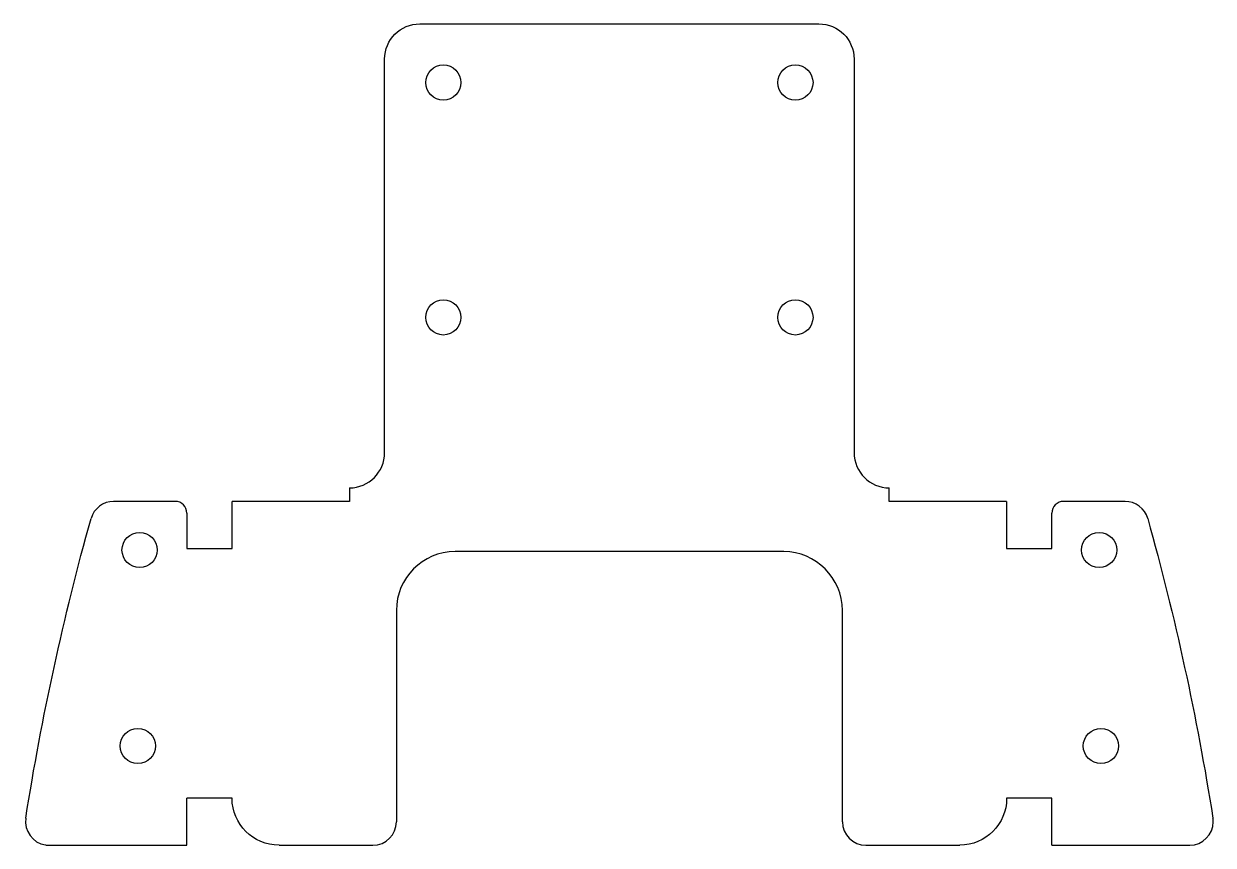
# Model space of a CAD drawing. Header units: inches. Extents: x 149 to 251, y 165 to 235.
import ezdxf

# ---------------------------------------------------------------- set-up
doc = ezdxf.new("R2010")
doc.units = ezdxf.units.IN
doc.header["$MEASUREMENT"] = 0
doc.layers.add('MODELSKETCH_VISIBLE', color=7, linetype='Continuous')

# ---------------------------------------------------------------- blocks, each defined once
blk = doc.blocks.new('block 5')
at = {"layer": 'MODELSKETCH_VISIBLE', "color": 7, "lineweight": 25, "true_color": 0xffffff}
blk.add_lwpolyline([(236.84, 169.03), (232.99, 169.03)], dxfattribs=at)
blk = doc.blocks.new('block 6')
at = {"layer": 'MODELSKETCH_VISIBLE', "color": 7, "lineweight": 25, "true_color": 0xffffff}
blk.add_open_spline([(160.61, 190.17), (160.61, 191), (159.94, 191.67), (159.11, 191.67), (158.28, 191.67), (157.61, 191), (157.61, 190.17), (157.61, 189.34), (158.28, 188.67), (159.11, 188.67), (159.94, 188.67), (160.61, 189.34), (160.61, 190.17), (160.61, 190.17), (160.61, 190.17), (160.61, 190.17)], degree=3, knots=[0, 0, 0, 0, 1, 1, 1, 2, 2, 2, 3, 3, 3, 4, 4, 4, 5, 5, 5, 5], dxfattribs=at)
blk = doc.blocks.new('block 7')
at = {"layer": 'MODELSKETCH_VISIBLE', "color": 7, "lineweight": 25, "true_color": 0xffffff}
blk.add_lwpolyline([(163.14, 165.03), (163.14, 169.03)], dxfattribs=at)
blk = doc.blocks.new('block 8')
at = {"layer": 'MODELSKETCH_VISIBLE', "color": 7, "lineweight": 25, "true_color": 0xffffff}
blk.add_lwpolyline([(163.14, 193.31), (163.14, 190.31)], dxfattribs=at)
blk = doc.blocks.new('block 9')
at = {"layer": 'MODELSKETCH_VISIBLE', "color": 7, "lineweight": 25, "true_color": 0xffffff}
blk.add_open_spline([(163.14, 193.31), (163.14, 193.86), (162.69, 194.31), (162.14, 194.31)], degree=3, dxfattribs=at)
blk = doc.blocks.new('block 10')
at = {"layer": 'MODELSKETCH_VISIBLE', "color": 7, "lineweight": 25, "true_color": 0xffffff}
blk.add_lwpolyline([(162.14, 194.31), (156.9, 194.31)], dxfattribs=at)
blk = doc.blocks.new('block 11')
at = {"layer": 'MODELSKETCH_VISIBLE', "color": 7, "lineweight": 25, "true_color": 0xffffff}
blk.add_open_spline([(156.9, 194.31), (156, 194.31), (155.22, 193.71), (154.97, 192.85)], degree=3, dxfattribs=at)
blk = doc.blocks.new('block 12')
at = {"layer": 'MODELSKETCH_VISIBLE', "color": 7, "lineweight": 25, "true_color": 0xffffff}
blk.add_lwpolyline([(166.99, 169.03), (163.14, 169.03)], dxfattribs=at)
blk = doc.blocks.new('block 13')
at = {"layer": 'MODELSKETCH_VISIBLE', "color": 7, "lineweight": 25, "true_color": 0xffffff}
blk.add_lwpolyline([(163.14, 190.31), (166.99, 190.31)], dxfattribs=at)
blk = doc.blocks.new('block 14')
at = {"layer": 'MODELSKETCH_VISIBLE', "color": 7, "lineweight": 25, "true_color": 0xffffff}
blk.add_lwpolyline([(176.99, 195.46), (176.99, 194.31)], dxfattribs=at)
blk = doc.blocks.new('block 15')
at = {"layer": 'MODELSKETCH_VISIBLE', "color": 7, "lineweight": 25, "true_color": 0xffffff}
blk.add_lwpolyline([(222.99, 194.31), (222.99, 195.46)], dxfattribs=at)
blk = doc.blocks.new('block 16')
at = {"layer": 'MODELSKETCH_VISIBLE', "color": 7, "lineweight": 25, "true_color": 0xffffff}
blk.add_lwpolyline([(170.99, 165.03), (178.99, 165.03)], dxfattribs=at)
blk = doc.blocks.new('block 17')
at = {"layer": 'MODELSKETCH_VISIBLE', "color": 7, "lineweight": 25, "true_color": 0xffffff}
blk.add_lwpolyline([(151.39, 165.03), (163.14, 165.03)], dxfattribs=at)
blk = doc.blocks.new('block 18')
at = {"layer": 'MODELSKETCH_VISIBLE', "color": 7, "lineweight": 25, "true_color": 0xffffff}
blk.add_lwpolyline([(180.99, 185.03), (180.99, 167.03)], dxfattribs=at)
blk = doc.blocks.new('block 19')
at = {"layer": 'MODELSKETCH_VISIBLE', "color": 7, "lineweight": 25, "true_color": 0xffffff}
blk.add_lwpolyline([(232.99, 190.31), (236.84, 190.31)], dxfattribs=at)
blk = doc.blocks.new('block 20')
at = {"layer": 'MODELSKETCH_VISIBLE', "color": 7, "lineweight": 25, "true_color": 0xffffff}
blk.add_lwpolyline([(213.99, 190.03), (185.99, 190.03)], dxfattribs=at)
blk = doc.blocks.new('block 21')
at = {"layer": 'MODELSKETCH_VISIBLE', "color": 7, "lineweight": 25, "true_color": 0xffffff}
blk.add_open_spline([(160.46, 173.48), (160.46, 174.31), (159.79, 174.98), (158.96, 174.98), (158.13, 174.98), (157.46, 174.31), (157.46, 173.48), (157.46, 172.65), (158.13, 171.98), (158.96, 171.98), (159.79, 171.98), (160.46, 172.65), (160.46, 173.48), (160.46, 173.48), (160.46, 173.48), (160.46, 173.48)], degree=3, knots=[0, 0, 0, 0, 1, 1, 1, 2, 2, 2, 3, 3, 3, 4, 4, 4, 5, 5, 5, 5], dxfattribs=at)
blk = doc.blocks.new('block 22')
at = {"layer": 'MODELSKETCH_VISIBLE', "color": 7, "lineweight": 25, "true_color": 0xffffff}
blk.add_lwpolyline([(218.99, 167.03), (218.99, 185.03)], dxfattribs=at)
blk = doc.blocks.new('block 23')
at = {"layer": 'MODELSKETCH_VISIBLE', "color": 7, "lineweight": 25, "true_color": 0xffffff}
blk.add_open_spline([(218.99, 167.03), (218.99, 165.93), (219.89, 165.03), (220.99, 165.03)], degree=3, dxfattribs=at)
blk = doc.blocks.new('block 24')
at = {"layer": 'MODELSKETCH_VISIBLE', "color": 7, "lineweight": 25, "true_color": 0xffffff}
blk.add_lwpolyline([(220.99, 165.03), (228.99, 165.03)], dxfattribs=at)
blk = doc.blocks.new('block 25')
at = {"layer": 'MODELSKETCH_VISIBLE', "color": 7, "lineweight": 25, "true_color": 0xffffff}
blk.add_open_spline([(232.99, 169.03), (232.99, 166.82), (231.2, 165.03), (228.99, 165.03)], degree=3, dxfattribs=at)
blk = doc.blocks.new('block 26')
at = {"layer": 'MODELSKETCH_VISIBLE', "color": 7, "lineweight": 25, "true_color": 0xffffff}
blk.add_open_spline([(149.41, 167.34), (149.24, 166.25), (149.99, 165.23), (151.08, 165.05), (151.18, 165.04), (151.29, 165.03), (151.39, 165.03)], degree=3, knots=[0, 0, 0, 0, 1, 1, 1, 2, 2, 2, 2], dxfattribs=at)
blk = doc.blocks.new('block 27')
at = {"layer": 'MODELSKETCH_VISIBLE', "color": 7, "lineweight": 25, "true_color": 0xffffff}
blk.add_open_spline([(178.99, 165.03), (180.09, 165.03), (180.99, 165.93), (180.99, 167.03)], degree=3, dxfattribs=at)
blk = doc.blocks.new('block 28')
at = {"layer": 'MODELSKETCH_VISIBLE', "color": 7, "lineweight": 25, "true_color": 0xffffff}
blk.add_open_spline([(185.99, 190.03), (183.23, 190.03), (180.99, 187.79), (180.99, 185.03)], degree=3, dxfattribs=at)
blk = doc.blocks.new('block 29')
at = {"layer": 'MODELSKETCH_VISIBLE', "color": 7, "lineweight": 25, "true_color": 0xffffff}
blk.add_lwpolyline([(166.99, 190.31), (166.99, 194.31)], dxfattribs=at)
blk = doc.blocks.new('block 30')
at = {"layer": 'MODELSKETCH_VISIBLE', "color": 7, "lineweight": 25, "true_color": 0xffffff}
blk.add_open_spline([(149.41, 167.34), (150.77, 175.94), (152.63, 184.46), (154.97, 192.85)], degree=3, dxfattribs=at)
blk = doc.blocks.new('block 31')
at = {"layer": 'MODELSKETCH_VISIBLE', "color": 7, "lineweight": 25, "true_color": 0xffffff}
blk.add_open_spline([(219.99, 198.46), (219.99, 196.81), (221.33, 195.46), (222.99, 195.46)], degree=3, dxfattribs=at)
blk = doc.blocks.new('block 32')
at = {"layer": 'MODELSKETCH_VISIBLE', "color": 7, "lineweight": 25, "true_color": 0xffffff}
blk.add_lwpolyline([(219.99, 231.98), (219.99, 198.46)], dxfattribs=at)
blk = doc.blocks.new('block 33')
at = {"layer": 'MODELSKETCH_VISIBLE', "color": 7, "lineweight": 25, "true_color": 0xffffff}
blk.add_open_spline([(216.99, 234.98), (218.65, 234.98), (219.99, 233.64), (219.99, 231.98)], degree=3, dxfattribs=at)
blk = doc.blocks.new('block 34')
at = {"layer": 'MODELSKETCH_VISIBLE', "color": 7, "lineweight": 25, "true_color": 0xffffff}
blk.add_lwpolyline([(182.99, 234.98), (216.99, 234.98)], dxfattribs=at)
blk = doc.blocks.new('block 35')
at = {"layer": 'MODELSKETCH_VISIBLE', "color": 7, "lineweight": 25, "true_color": 0xffffff}
blk.add_lwpolyline([(232.99, 194.31), (222.99, 194.31)], dxfattribs=at)
blk = doc.blocks.new('block 36')
at = {"layer": 'MODELSKETCH_VISIBLE', "color": 7, "lineweight": 25, "true_color": 0xffffff}
blk.add_lwpolyline([(176.99, 194.31), (166.99, 194.31)], dxfattribs=at)
blk = doc.blocks.new('block 37')
at = {"layer": 'MODELSKETCH_VISIBLE', "color": 7, "lineweight": 25, "true_color": 0xffffff}
blk.add_open_spline([(218.99, 185.03), (218.99, 187.79), (216.75, 190.03), (213.99, 190.03)], degree=3, dxfattribs=at)
blk = doc.blocks.new('block 38')
at = {"layer": 'MODELSKETCH_VISIBLE', "color": 7, "lineweight": 25, "true_color": 0xffffff}
blk.add_open_spline([(170.99, 165.03), (168.78, 165.03), (166.99, 166.82), (166.99, 169.03)], degree=3, dxfattribs=at)
blk = doc.blocks.new('block 39')
at = {"layer": 'MODELSKETCH_VISIBLE', "color": 7, "lineweight": 25, "true_color": 0xffffff}
blk.add_open_spline([(176.99, 195.46), (178.65, 195.46), (179.99, 196.81), (179.99, 198.46)], degree=3, dxfattribs=at)
blk = doc.blocks.new('block 40')
at = {"layer": 'MODELSKETCH_VISIBLE', "color": 7, "lineweight": 25, "true_color": 0xffffff}
blk.add_open_spline([(186.49, 209.98), (186.49, 210.81), (185.82, 211.48), (184.99, 211.48), (184.16, 211.48), (183.49, 210.81), (183.49, 209.98), (183.49, 209.16), (184.16, 208.48), (184.99, 208.48), (185.82, 208.48), (186.49, 209.16), (186.49, 209.98), (186.49, 209.98), (186.49, 209.98), (186.49, 209.98)], degree=3, knots=[0, 0, 0, 0, 1, 1, 1, 2, 2, 2, 3, 3, 3, 4, 4, 4, 5, 5, 5, 5], dxfattribs=at)
blk = doc.blocks.new('block 41')
at = {"layer": 'MODELSKETCH_VISIBLE', "color": 7, "lineweight": 25, "true_color": 0xffffff}
blk.add_open_spline([(216.49, 209.98), (216.49, 210.81), (215.82, 211.48), (214.99, 211.48), (214.16, 211.48), (213.49, 210.81), (213.49, 209.98), (213.49, 209.16), (214.16, 208.48), (214.99, 208.48), (215.82, 208.48), (216.49, 209.16), (216.49, 209.98), (216.49, 209.98), (216.49, 209.98), (216.49, 209.98)], degree=3, knots=[0, 0, 0, 0, 1, 1, 1, 2, 2, 2, 3, 3, 3, 4, 4, 4, 5, 5, 5, 5], dxfattribs=at)
blk = doc.blocks.new('block 42')
at = {"layer": 'MODELSKETCH_VISIBLE', "color": 7, "lineweight": 25, "true_color": 0xffffff}
blk.add_open_spline([(242.52, 173.48), (242.52, 174.31), (241.85, 174.98), (241.02, 174.98), (240.19, 174.98), (239.52, 174.31), (239.52, 173.48), (239.52, 172.65), (240.19, 171.98), (241.02, 171.98), (241.85, 171.98), (242.52, 172.65), (242.52, 173.48), (242.52, 173.48), (242.52, 173.48), (242.52, 173.48)], degree=3, knots=[0, 0, 0, 0, 1, 1, 1, 2, 2, 2, 3, 3, 3, 4, 4, 4, 5, 5, 5, 5], dxfattribs=at)
blk = doc.blocks.new('block 43')
at = {"layer": 'MODELSKETCH_VISIBLE', "color": 7, "lineweight": 25, "true_color": 0xffffff}
blk.add_open_spline([(242.37, 190.17), (242.37, 191), (241.7, 191.67), (240.87, 191.67), (240.04, 191.67), (239.37, 191), (239.37, 190.17), (239.37, 189.34), (240.04, 188.67), (240.87, 188.67), (241.7, 188.67), (242.37, 189.34), (242.37, 190.17), (242.37, 190.17), (242.37, 190.17), (242.37, 190.17)], degree=3, knots=[0, 0, 0, 0, 1, 1, 1, 2, 2, 2, 3, 3, 3, 4, 4, 4, 5, 5, 5, 5], dxfattribs=at)
blk = doc.blocks.new('block 44')
at = {"layer": 'MODELSKETCH_VISIBLE', "color": 7, "lineweight": 25, "true_color": 0xffffff}
blk.add_lwpolyline([(179.99, 198.46), (179.99, 231.98)], dxfattribs=at)
blk = doc.blocks.new('block 45')
at = {"layer": 'MODELSKETCH_VISIBLE', "color": 7, "lineweight": 25, "true_color": 0xffffff}
blk.add_open_spline([(245.01, 192.85), (244.76, 193.71), (243.98, 194.31), (243.08, 194.31)], degree=3, dxfattribs=at)
blk = doc.blocks.new('block 46')
at = {"layer": 'MODELSKETCH_VISIBLE', "color": 7, "lineweight": 25, "true_color": 0xffffff}
blk.add_lwpolyline([(243.08, 194.31), (237.84, 194.31)], dxfattribs=at)
blk = doc.blocks.new('block 47')
at = {"layer": 'MODELSKETCH_VISIBLE', "color": 7, "lineweight": 25, "true_color": 0xffffff}
blk.add_lwpolyline([(236.84, 190.31), (236.84, 193.31)], dxfattribs=at)
blk = doc.blocks.new('block 48')
at = {"layer": 'MODELSKETCH_VISIBLE', "color": 7, "lineweight": 25, "true_color": 0xffffff}
blk.add_lwpolyline([(232.99, 194.31), (232.99, 190.31)], dxfattribs=at)
blk = doc.blocks.new('block 49')
at = {"layer": 'MODELSKETCH_VISIBLE', "color": 7, "lineweight": 25, "true_color": 0xffffff}
blk.add_lwpolyline([(236.84, 165.03), (236.84, 169.03)], dxfattribs=at)
blk = doc.blocks.new('block 50')
at = {"layer": 'MODELSKETCH_VISIBLE', "color": 7, "lineweight": 25, "true_color": 0xffffff}
blk.add_lwpolyline([(236.84, 165.03), (248.59, 165.03)], dxfattribs=at)
blk = doc.blocks.new('block 51')
at = {"layer": 'MODELSKETCH_VISIBLE', "color": 7, "lineweight": 25, "true_color": 0xffffff}
blk.add_open_spline([(245.01, 192.85), (247.35, 184.46), (249.21, 175.94), (250.56, 167.34)], degree=3, dxfattribs=at)
blk = doc.blocks.new('block 52')
at = {"layer": 'MODELSKETCH_VISIBLE', "color": 7, "lineweight": 25, "true_color": 0xffffff}
blk.add_open_spline([(237.84, 194.31), (237.29, 194.31), (236.84, 193.86), (236.84, 193.31)], degree=3, dxfattribs=at)
blk = doc.blocks.new('block 53')
at = {"layer": 'MODELSKETCH_VISIBLE', "color": 7, "lineweight": 25, "true_color": 0xffffff}
blk.add_open_spline([(216.49, 229.98), (216.49, 230.81), (215.82, 231.48), (214.99, 231.48), (214.16, 231.48), (213.49, 230.81), (213.49, 229.98), (213.49, 229.16), (214.16, 228.48), (214.99, 228.48), (215.82, 228.48), (216.49, 229.16), (216.49, 229.98), (216.49, 229.98), (216.49, 229.98), (216.49, 229.98)], degree=3, knots=[0, 0, 0, 0, 1, 1, 1, 2, 2, 2, 3, 3, 3, 4, 4, 4, 5, 5, 5, 5], dxfattribs=at)
blk = doc.blocks.new('block 54')
at = {"layer": 'MODELSKETCH_VISIBLE', "color": 7, "lineweight": 25, "true_color": 0xffffff}
blk.add_open_spline([(179.99, 231.98), (179.99, 233.64), (181.33, 234.98), (182.99, 234.98)], degree=3, dxfattribs=at)
blk = doc.blocks.new('block 55')
at = {"layer": 'MODELSKETCH_VISIBLE', "color": 7, "lineweight": 25, "true_color": 0xffffff}
blk.add_open_spline([(248.59, 165.03), (249.69, 165.03), (250.59, 165.93), (250.59, 167.03), (250.59, 167.13), (250.58, 167.24), (250.56, 167.34)], degree=3, knots=[0, 0, 0, 0, 1, 1, 1, 2, 2, 2, 2], dxfattribs=at)
blk = doc.blocks.new('block 56')
at = {"layer": 'MODELSKETCH_VISIBLE', "color": 7, "lineweight": 25, "true_color": 0xffffff}
blk.add_open_spline([(186.49, 229.98), (186.49, 230.81), (185.82, 231.48), (184.99, 231.48), (184.16, 231.48), (183.49, 230.81), (183.49, 229.98), (183.49, 229.16), (184.16, 228.48), (184.99, 228.48), (185.82, 228.48), (186.49, 229.16), (186.49, 229.98), (186.49, 229.98), (186.49, 229.98), (186.49, 229.98)], degree=3, knots=[0, 0, 0, 0, 1, 1, 1, 2, 2, 2, 3, 3, 3, 4, 4, 4, 5, 5, 5, 5], dxfattribs=at)

msp = doc.modelspace()

# ---------------------------------------------------------------- block references
at = {"layer": 'MODELSKETCH_VISIBLE'}
for name in ['block 54', 'block 34', 'block 33', 'block 44', 'block 56', 'block 53', 'block 32', 'block 40', 'block 41', 'block 39', 'block 31', 'block 14', 'block 15', 'block 11', 'block 10', 'block 9', 'block 29', 'block 36', 'block 35', 'block 48', 'block 52', 'block 46', 'block 45', 'block 30', 'block 8', 'block 47', 'block 51', 'block 6', 'block 43', 'block 13', 'block 28', 'block 20', 'block 37', 'block 19', 'block 18', 'block 22', 'block 21', 'block 42', 'block 7', 'block 12', 'block 38', 'block 25', 'block 5', 'block 49', 'block 26', 'block 55', 'block 27', 'block 23', 'block 17', 'block 16', 'block 24', 'block 50']:
    msp.add_blockref(name, (0, 0), dxfattribs=at)

doc.saveas('drawing.dxf')
